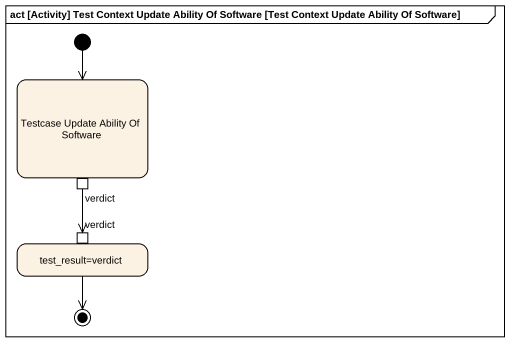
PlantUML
@startuml
mainframe act [Activity] Test Context Update Ability Of Software [Test Context Update Ability Of Software]
hide empty description
state "Testcase Update Ability Of Software" as Testcase_Update_Ability_Of {
  state verdict <<outputPin>>
}
state "test_result=verdict" as test_result_verdict {
  state "verdict" as verdict_2 <<inputPin>>
}
[*] --> Testcase_Update_Ability_Of
verdict --> verdict_2
test_result_verdict --> [*]
@enduml
